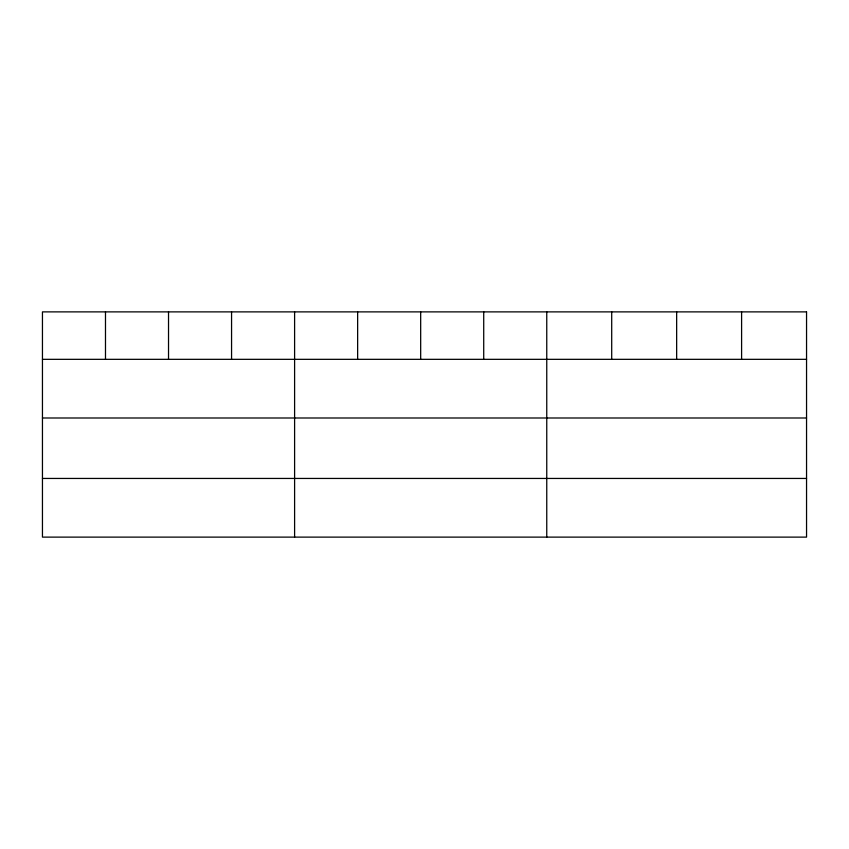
<?xml version="1.0" encoding="UTF-8"?>
<svg xmlns="http://www.w3.org/2000/svg" width="849" height="849" viewBox="0 0 849 849"><rect width="100%" height="100%" fill="white"/><g stroke="black" fill="none" stroke-linecap="round" stroke-linejoin="round"><path stroke-width="1.27" d="M42.45 359.329L806.55 359.329M42.45 417.995L806.55 417.995M42.45 478.443L806.55 478.443M741.601 311.88L741.601 359.329M676.653 311.88L676.653 359.329M611.704 311.88L611.704 359.329M546.756 311.88L546.756 537.12M483.718 311.88L483.718 359.329M420.679 311.88L420.679 359.329M357.641 311.88L357.641 359.329M294.603 311.88L294.603 537.12M231.565 311.88L231.565 359.329M168.527 311.88L168.527 359.329M105.488 311.88L105.488 359.329M806.55 311.88L42.45 311.88L42.45 537.12L806.55 537.12L806.55 311.88"/></g></svg>
